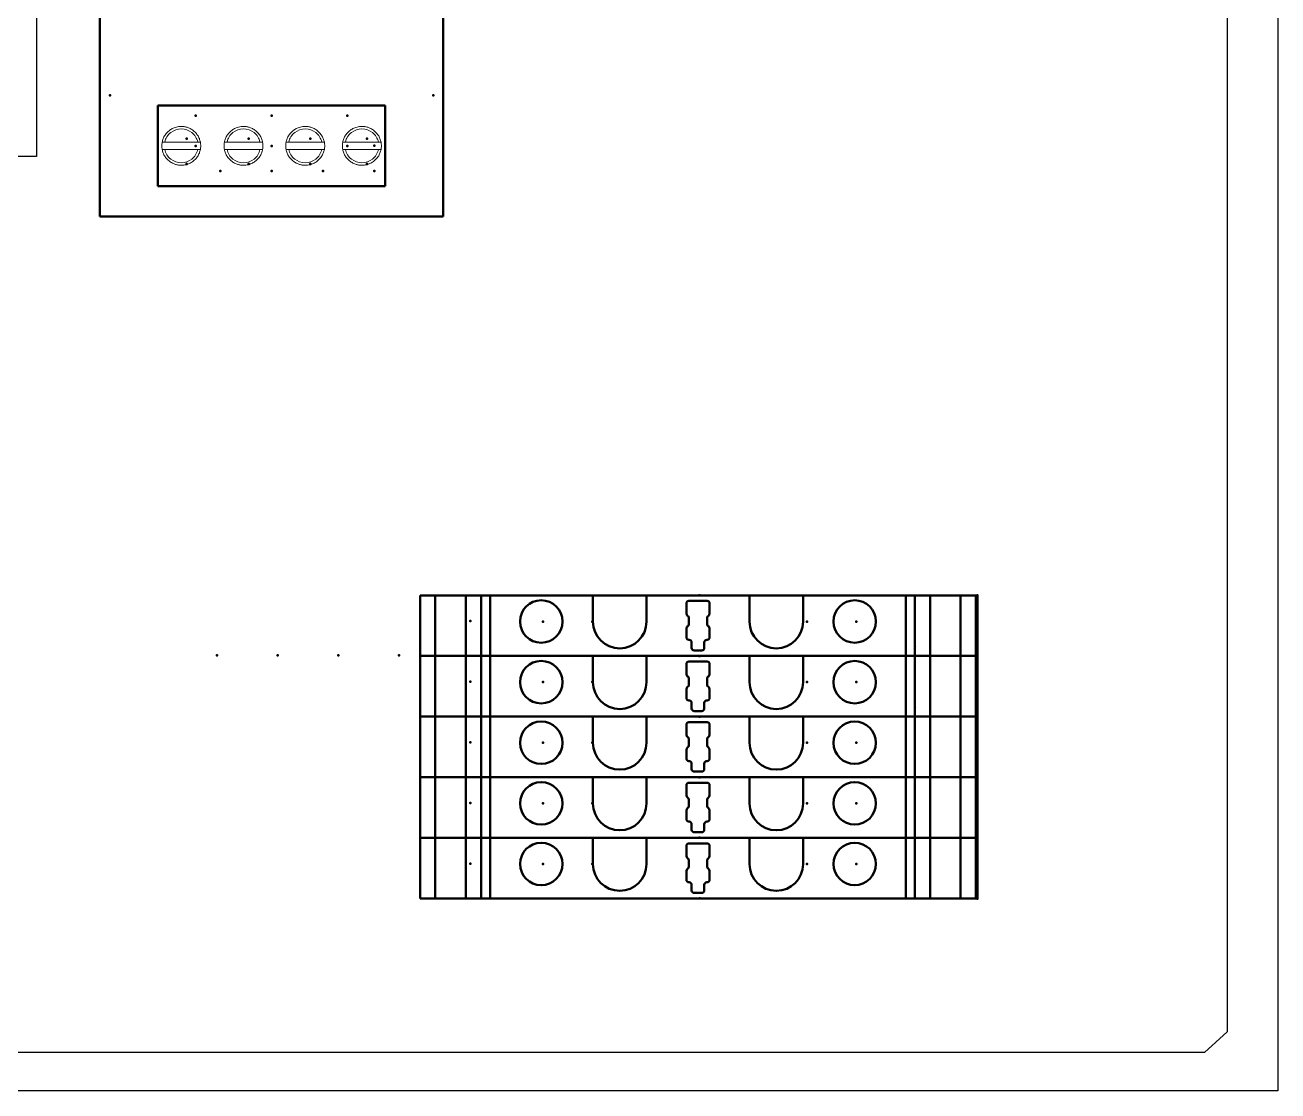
# Model space of a CAD drawing. Header units: millimetres. Extents: x -72 to 2978, y -1067 to 2817.
# Drawn here: x 609.6 to 733.6, y 635.5 to 741 of the extents above; entities that cross this region are included whole.
import ezdxf

# ---------------------------------------------------------------- set-up
doc = ezdxf.new("R2010")
doc.units = ezdxf.units.MM
doc.linetypes.add('Dashed', pattern=[2, 1, -1])
for name, color, linetype, lineweight in [('2d ConnectionPoints', 7, 'Continuous', 50), ('AM_0', 7, 'Continuous', 50), ('AM_4', 3, 'Continuous', 25), ('AM_9', 6, 'Dashed', 25)]:
    doc.layers.add(name, color=color, linetype=linetype, lineweight=lineweight)

# ---------------------------------------------------------------- blocks, each defined once
blk = doc.blocks.new('5_1469470000_PART4_0_in_1469470000_0')
at = {"layer": 'AM_0'}
for p, q in [((0, 125), (0, 0)), ((0.97, 125), (0, 125)), ((0.97, 125), (5.4, 39.1)), ((28.6, 39.1), (33.03, 125)), ((34, 125), (33.03, 125)), ((34, 0), (34, 125)), ((5.4, 39.1), (28.6, 39.1)), ((28.25, 11), (5.75, 11)), ((5.75, 11), (5.75, 3)), ((28.25, 11), (28.25, 3)), ((28.25, 3), (5.75, 3)), ((0, 0), (34, 0))]:
    blk.add_line(p, q, dxfattribs=at)

msp = doc.modelspace()

# ---------------------------------------------------------------- linework, layer by layer
for p, q in [((733.64, 935.51), (733.64, 635.51)), ((610.73, 841.1), (610.73, 728)), ((610.73, 728), (588.23, 728)), ((733.64, 635.51), (424.65, 635.51))]:
    msp.add_line(p, q)
at = {"color": 30, "true_color": 0xf8991e}
for p, q in [((728.61, 927.76), (728.61, 641.35)), ((728.61, 641.35), (726.36, 639.31)), ((726.36, 639.32), (438.94, 639.32))]:
    msp.add_line(p, q, dxfattribs=at)
at = {"color": 7, "linetype": 'Continuous', "lineweight": 15}
for p, q in [((623.44, 729.43), (626.7, 729.43)), ((629.6, 729.43), (632.86, 729.43)), ((635.71, 729.43), (638.98, 729.43)), ((641.32, 729.43), (644.59, 729.43)), ((626.7, 728.68), (623.44, 728.68)), ((632.86, 728.68), (629.6, 728.68)), ((638.98, 728.68), (635.71, 728.68)), ((644.59, 728.68), (641.32, 728.68))]:
    msp.add_line(p, q, dxfattribs=at)
for points, knots in [([(625.07, 727.13), (625.02, 727.13), (624.93, 727.13), (624.78, 727.15), (624.64, 727.18), (624.5, 727.21), (624.29, 727.29), (624.01, 727.43), (623.7, 727.68), (623.45, 727.99), (623.27, 728.33), (623.17, 728.69), (623.14, 729.05), (623.17, 729.42), (623.27, 729.78), (623.45, 730.12), (623.7, 730.42), (624.01, 730.67), (624.31, 730.83), (624.59, 730.92), (624.83, 730.97), (624.99, 730.98), (625.07, 730.98)], [0, 0, 0, 0, 0.024176, 0.048139, 0.072026, 0.095974, 0.120121, 0.185059, 0.250086, 0.315023, 0.38005, 0.439993, 0.500024, 0.559968, 0.619999, 0.684937, 0.749963, 0.814901, 0.879927, 0.92, 0.95981, 1, 1, 1, 1]), ([(625.07, 730.73), (624.69, 730.73), (624.33, 730.6), (623.73, 730.13), (623.52, 729.8), (623.44, 729.43)], [0, 0, 0, 0, 0.5, 0.5, 1, 1, 1, 1]), ([(625.07, 730.98), (625.12, 730.98), (625.22, 730.98), (625.36, 730.96), (625.5, 730.93), (625.64, 730.89), (625.86, 730.82), (626.14, 730.67), (626.44, 730.42), (626.69, 730.12), (626.87, 729.78), (626.97, 729.42), (627.01, 729.05), (626.97, 728.69), (626.87, 728.33), (626.69, 727.99), (626.44, 727.68), (626.14, 727.43), (625.83, 727.27), (625.55, 727.18), (625.31, 727.14), (625.15, 727.13), (625.07, 727.13)], [0, 0, 0, 0, 0.024176, 0.048139, 0.072026, 0.095974, 0.120121, 0.185059, 0.250086, 0.315023, 0.38005, 0.439993, 0.500024, 0.559968, 0.619999, 0.684937, 0.749963, 0.814901, 0.879927, 0.92, 0.95981, 1, 1, 1, 1]), ([(626.7, 729.43), (626.62, 729.8), (626.41, 730.13), (625.82, 730.6), (625.45, 730.73), (625.07, 730.73)], [0, 0, 0, 0, 0.5, 0.5, 1, 1, 1, 1]), ([(631.23, 727.13), (631.18, 727.13), (631.08, 727.13), (630.94, 727.15), (630.8, 727.18), (630.66, 727.21), (630.44, 727.29), (630.17, 727.43), (629.86, 727.68), (629.61, 727.99), (629.43, 728.33), (629.33, 728.69), (629.29, 729.05), (629.33, 729.42), (629.43, 729.78), (629.61, 730.12), (629.86, 730.42), (630.17, 730.67), (630.47, 730.83), (630.75, 730.92), (630.99, 730.97), (631.15, 730.98), (631.23, 730.98)], [0, 0, 0, 0, 0.024176, 0.048139, 0.072026, 0.095974, 0.120121, 0.185059, 0.250086, 0.315023, 0.38005, 0.439993, 0.500024, 0.559968, 0.619999, 0.684937, 0.749963, 0.814901, 0.879927, 0.92, 0.95981, 1, 1, 1, 1]), ([(631.23, 730.73), (630.85, 730.73), (630.48, 730.6), (629.89, 730.13), (629.68, 729.8), (629.6, 729.43)], [0, 0, 0, 0, 0.5, 0.5, 1, 1, 1, 1]), ([(631.23, 730.98), (631.28, 730.98), (631.38, 730.98), (631.52, 730.96), (631.66, 730.93), (631.8, 730.89), (632.02, 730.82), (632.29, 730.67), (632.6, 730.42), (632.85, 730.12), (633.03, 729.78), (633.13, 729.42), (633.17, 729.05), (633.13, 728.69), (633.03, 728.33), (632.85, 727.99), (632.6, 727.68), (632.29, 727.43), (631.99, 727.27), (631.71, 727.18), (631.47, 727.14), (631.31, 727.13), (631.23, 727.13)], [0, 0, 0, 0, 0.024176, 0.048139, 0.072026, 0.095974, 0.120121, 0.185059, 0.250086, 0.315023, 0.38005, 0.439993, 0.500024, 0.559968, 0.619999, 0.684937, 0.749963, 0.814901, 0.879927, 0.92, 0.95981, 1, 1, 1, 1]), ([(632.86, 729.43), (632.78, 729.8), (632.57, 730.13), (631.98, 730.6), (631.61, 730.73), (631.23, 730.73)], [0, 0, 0, 0, 0.5, 0.5, 1, 1, 1, 1]), ([(637.34, 727.13), (637.29, 727.13), (637.2, 727.13), (637.05, 727.15), (636.91, 727.18), (636.77, 727.21), (636.56, 727.29), (636.28, 727.43), (635.97, 727.68), (635.72, 727.99), (635.55, 728.33), (635.44, 728.69), (635.41, 729.05), (635.44, 729.42), (635.55, 729.78), (635.72, 730.12), (635.97, 730.42), (636.28, 730.67), (636.58, 730.83), (636.86, 730.92), (637.1, 730.97), (637.26, 730.98), (637.34, 730.98)], [0, 0, 0, 0, 0.024176, 0.048139, 0.072026, 0.095974, 0.120121, 0.185059, 0.250086, 0.315023, 0.38005, 0.439993, 0.500024, 0.559968, 0.619999, 0.684937, 0.749963, 0.814901, 0.879927, 0.92, 0.95981, 1, 1, 1, 1]), ([(637.34, 730.73), (636.96, 730.73), (636.6, 730.6), (636, 730.13), (635.8, 729.8), (635.71, 729.43)], [0, 0, 0, 0, 0.5, 0.5, 1, 1, 1, 1]), ([(637.34, 730.98), (637.39, 730.98), (637.49, 730.98), (637.63, 730.96), (637.77, 730.93), (637.91, 730.89), (638.13, 730.82), (638.41, 730.67), (638.71, 730.42), (638.96, 730.12), (639.14, 729.78), (639.25, 729.42), (639.28, 729.05), (639.25, 728.69), (639.14, 728.33), (638.96, 727.99), (638.71, 727.68), (638.41, 727.43), (638.1, 727.27), (637.82, 727.18), (637.58, 727.14), (637.42, 727.13), (637.34, 727.13)], [0, 0, 0, 0, 0.024176, 0.048139, 0.072026, 0.095974, 0.120121, 0.185059, 0.250086, 0.315023, 0.38005, 0.439993, 0.500024, 0.559968, 0.619999, 0.684937, 0.749963, 0.814901, 0.879927, 0.92, 0.95981, 1, 1, 1, 1]), ([(638.98, 729.43), (638.89, 729.8), (638.68, 730.13), (638.09, 730.6), (637.72, 730.73), (637.34, 730.73)], [0, 0, 0, 0, 0.5, 0.5, 1, 1, 1, 1]), ([(642.95, 727.13), (642.91, 727.13), (642.81, 727.13), (642.66, 727.15), (642.52, 727.18), (642.38, 727.21), (642.17, 727.29), (641.89, 727.43), (641.58, 727.68), (641.33, 727.99), (641.16, 728.33), (641.05, 728.69), (641.02, 729.05), (641.05, 729.42), (641.16, 729.78), (641.33, 730.12), (641.58, 730.42), (641.89, 730.67), (642.2, 730.83), (642.47, 730.92), (642.71, 730.97), (642.87, 730.98), (642.95, 730.98)], [0, 0, 0, 0, 0.024176, 0.048139, 0.072026, 0.095974, 0.120121, 0.185059, 0.250086, 0.315023, 0.38005, 0.439993, 0.500024, 0.559968, 0.619999, 0.684937, 0.749963, 0.814901, 0.879927, 0.92, 0.95981, 1, 1, 1, 1]), ([(642.95, 730.73), (642.58, 730.73), (642.21, 730.6), (641.61, 730.13), (641.41, 729.8), (641.32, 729.43)], [0, 0, 0, 0, 0.5, 0.5, 1, 1, 1, 1]), ([(642.95, 730.98), (643, 730.98), (643.1, 730.98), (643.24, 730.96), (643.39, 730.93), (643.53, 730.89), (643.74, 730.82), (644.02, 730.67), (644.32, 730.42), (644.58, 730.12), (644.75, 729.78), (644.86, 729.42), (644.89, 729.05), (644.86, 728.69), (644.75, 728.33), (644.58, 727.99), (644.32, 727.68), (644.02, 727.43), (643.71, 727.27), (643.43, 727.18), (643.2, 727.14), (643.04, 727.13), (642.95, 727.13)], [0, 0, 0, 0, 0.024176, 0.048139, 0.072026, 0.095974, 0.120121, 0.185059, 0.250086, 0.315023, 0.38005, 0.439993, 0.500024, 0.559968, 0.619999, 0.684937, 0.749963, 0.814901, 0.879927, 0.92, 0.95981, 1, 1, 1, 1]), ([(644.59, 729.43), (644.5, 729.8), (644.29, 730.13), (643.7, 730.6), (643.33, 730.73), (642.95, 730.73)], [0, 0, 0, 0, 0.5, 0.5, 1, 1, 1, 1]), ([(623.44, 728.68), (623.52, 728.31), (623.73, 727.98), (624.33, 727.51), (624.69, 727.38), (625.07, 727.38)], [0, 0, 0, 0, 0.5, 0.5, 1, 1, 1, 1]), ([(625.07, 727.38), (625.45, 727.38), (625.82, 727.51), (626.41, 727.98), (626.62, 728.31), (626.7, 728.68)], [0, 0, 0, 0, 0.5, 0.5, 1, 1, 1, 1]), ([(629.6, 728.68), (629.68, 728.31), (629.89, 727.98), (630.48, 727.51), (630.85, 727.38), (631.23, 727.38)], [0, 0, 0, 0, 0.5, 0.5, 1, 1, 1, 1]), ([(631.23, 727.38), (631.61, 727.38), (631.98, 727.51), (632.57, 727.98), (632.78, 728.31), (632.86, 728.68)], [0, 0, 0, 0, 0.5, 0.5, 1, 1, 1, 1]), ([(635.71, 728.68), (635.8, 728.31), (636, 727.98), (636.6, 727.51), (636.96, 727.38), (637.34, 727.38)], [0, 0, 0, 0, 0.5, 0.5, 1, 1, 1, 1]), ([(637.34, 727.38), (637.72, 727.38), (638.09, 727.51), (638.68, 727.98), (638.89, 728.31), (638.98, 728.68)], [0, 0, 0, 0, 0.5, 0.5, 1, 1, 1, 1]), ([(641.32, 728.68), (641.41, 728.31), (641.61, 727.98), (642.21, 727.51), (642.58, 727.38), (642.95, 727.38)], [0, 0, 0, 0, 0.5, 0.5, 1, 1, 1, 1]), ([(642.95, 727.38), (643.33, 727.38), (643.7, 727.51), (644.29, 727.98), (644.5, 728.31), (644.59, 728.68)], [0, 0, 0, 0, 0.5, 0.5, 1, 1, 1, 1])]:
    msp.add_open_spline(points, degree=3, knots=knots, dxfattribs=at)
for points in [[(623.18, 729.43), (623.24, 729.43), (623.34, 729.43), (623.44, 729.43)], [(626.7, 729.43), (626.81, 729.43), (626.9, 729.43), (626.96, 729.43)], [(629.34, 729.43), (629.4, 729.43), (629.5, 729.43), (629.6, 729.43)], [(632.86, 729.43), (632.96, 729.43), (633.06, 729.43), (633.12, 729.43)], [(635.45, 729.43), (635.51, 729.43), (635.61, 729.43), (635.71, 729.43)], [(638.98, 729.43), (639.08, 729.43), (639.17, 729.43), (639.23, 729.43)], [(641.07, 729.43), (641.12, 729.43), (641.22, 729.43), (641.32, 729.43)], [(644.59, 729.43), (644.69, 729.43), (644.79, 729.43), (644.84, 729.43)], [(623.44, 728.68), (623.34, 728.68), (623.24, 728.68), (623.18, 728.68)], [(626.96, 728.68), (626.9, 728.68), (626.81, 728.68), (626.7, 728.68)], [(629.6, 728.68), (629.5, 728.68), (629.4, 728.68), (629.34, 728.68)], [(633.12, 728.68), (633.06, 728.68), (632.96, 728.68), (632.86, 728.68)], [(635.71, 728.68), (635.61, 728.68), (635.51, 728.68), (635.45, 728.68)], [(639.23, 728.68), (639.17, 728.68), (639.08, 728.68), (638.98, 728.68)], [(641.32, 728.68), (641.22, 728.68), (641.12, 728.68), (641.07, 728.68)], [(644.84, 728.68), (644.79, 728.68), (644.69, 728.68), (644.59, 728.68)]]:
    msp.add_open_spline(points, degree=3, dxfattribs=at)
at = {"layer": '2d ConnectionPoints'}
for p in [(618.01, 734.05), (618.01, 734.05), (650.01, 734.05), (650.01, 734.05), (626.51, 732.05), (634.01, 732.05), (641.51, 732.05), (625.59, 729.76), (625.59, 729.76), (631.75, 729.76), (631.75, 729.76), (637.86, 729.76), (637.86, 729.76), (643.47, 729.76), (643.47, 729.76), (626.51, 729.05), (626.51, 729.05), (634.01, 729.05), (634.01, 729.05), (641.51, 729.05), (641.51, 729.05), (644.17, 729.06), (644.17, 729.06), (625.59, 727.26), (631.75, 727.26), (637.86, 727.26), (643.47, 727.26), (628.93, 726.56), (634.01, 726.56), (639.09, 726.56), (644.17, 726.56), (676.39, 684.56), (676.39, 684.56), (703.89, 684.55), (628.62, 678.63), (634.62, 678.63), (640.62, 678.63), (646.62, 678.63), (653.69, 676.01), (653.69, 676.01), (660.87, 675.97), (660.87, 675.97), (665.76, 675.97), (687.01, 675.97), (691.9, 675.97), (691.9, 675.97), (676.36, 672.56), (676.36, 672.56), (676.39, 672.56), (676.39, 672.56), (703.89, 672.55), (653.69, 670.01), (653.69, 670.01), (660.87, 669.97), (660.87, 669.97), (665.76, 669.97), (687.01, 669.97), (691.9, 669.97), (691.9, 669.97), (676.36, 666.56), (676.36, 666.56), (676.39, 666.56), (676.39, 666.56), (703.89, 666.55), (653.69, 664.01), (653.69, 664.01), (660.87, 663.97), (660.87, 663.97), (665.76, 663.97), (687.01, 663.97), (691.9, 663.97), (691.9, 663.97), (676.36, 660.56), (676.36, 660.56), (676.39, 660.56), (676.39, 660.56), (703.89, 660.55), (653.69, 658.01), (653.69, 658.01), (660.87, 657.97), (660.87, 657.97), (665.76, 657.97), (687.01, 657.97), (691.9, 657.97), (691.9, 657.97), (676.39, 654.56), (676.39, 654.56), (703.89, 654.55)]:
    msp.add_point(p, dxfattribs=at)
at = {"layer": '2d ConnectionPoints', "color": 3}
for p in [(676.36, 684.56), (676.36, 684.56), (653.69, 682.01), (653.69, 682.01), (660.87, 681.97), (660.87, 681.97), (665.76, 681.97), (687.01, 681.97), (691.9, 681.97), (691.9, 681.97), (676.36, 678.56), (676.36, 678.56), (676.36, 678.56), (676.36, 678.56), (676.39, 678.56), (676.39, 678.56), (703.89, 678.55)]:
    msp.add_point(p, dxfattribs=at)
at = {"layer": 'AM_0', "color": 3}
for p, q in [((648.73, 678.56), (648.73, 684.56)), ((648.73, 684.56), (703.89, 684.56)), ((650.22, 684.56), (650.22, 678.56)), ((653.23, 684.56), (653.23, 678.56)), ((654.77, 684.56), (654.77, 678.56)), ((655.65, 684.56), (655.65, 678.56)), ((665.83, 684.56), (665.83, 681.96)), ((671.13, 684.56), (671.13, 681.96)), ((675.08, 683.76), (675.08, 682.76)), ((677.13, 684.01), (675.33, 684.01)), ((677.38, 683.76), (677.38, 682.76)), ((681.33, 684.56), (681.33, 681.96)), ((686.63, 684.56), (686.63, 681.96)), ((696.8, 678.56), (696.8, 684.56)), ((697.68, 678.56), (697.68, 684.56)), ((699.22, 678.56), (699.22, 684.56)), ((702.23, 678.56), (702.23, 684.56)), ((703.73, 678.56), (703.73, 684.56)), ((703.89, 678.56), (703.89, 684.56)), ((675.33, 682.33), (675.33, 681.71)), ((677.13, 682.33), (677.13, 681.71)), ((675.08, 681.28), (675.08, 680.41)), ((677.38, 681.28), (677.38, 680.41)), ((675.33, 680.16), (675.35, 680.16)), ((675.6, 679.91), (675.6, 679.36)), ((676.85, 679.91), (676.85, 679.36)), ((677.13, 680.16), (677.1, 680.16)), ((648.73, 678.56), (703.89, 678.56)), ((648.73, 678.56), (703.89, 678.56)), ((648.73, 678.56), (703.89, 678.56)), ((676.6, 679.11), (675.85, 679.11))]:
    msp.add_line(p, q, dxfattribs=at)
at = {"layer": 'AM_0'}
for p, q in [((648.73, 684.56), (703.89, 684.56)), ((648.73, 672.56), (648.73, 678.56)), ((650.22, 678.56), (650.22, 672.56)), ((653.23, 678.56), (653.23, 672.56)), ((654.77, 678.56), (654.77, 672.56)), ((655.65, 678.56), (655.65, 672.56)), ((665.83, 678.56), (665.83, 675.96)), ((671.13, 678.56), (671.13, 675.96)), ((681.33, 678.56), (681.33, 675.96)), ((686.63, 678.56), (686.63, 675.96)), ((696.8, 672.56), (696.8, 678.56)), ((697.68, 672.56), (697.68, 678.56)), ((699.22, 672.56), (699.22, 678.56)), ((702.23, 672.56), (702.23, 678.56)), ((703.73, 672.56), (703.73, 678.56)), ((703.89, 672.56), (703.89, 678.56)), ((675.08, 677.76), (675.08, 676.76)), ((677.13, 678.01), (675.33, 678.01)), ((677.13, 678.01), (675.33, 678.01)), ((677.38, 677.76), (677.38, 676.76)), ((675.33, 676.33), (675.33, 675.71)), ((677.13, 676.33), (677.13, 675.71)), ((675.08, 675.28), (675.08, 674.41)), ((677.38, 675.28), (677.38, 674.41)), ((675.33, 674.16), (675.35, 674.16)), ((675.6, 673.91), (675.6, 673.36)), ((676.85, 673.91), (676.85, 673.36)), ((677.13, 674.16), (677.1, 674.16)), ((648.73, 666.56), (648.73, 672.56)), ((648.73, 672.56), (703.89, 672.56)), ((648.73, 672.56), (703.89, 672.56)), ((650.22, 672.56), (650.22, 666.56)), ((653.23, 672.56), (653.23, 666.56)), ((654.77, 672.56), (654.77, 666.56)), ((655.65, 672.56), (655.65, 666.56)), ((665.83, 672.56), (665.83, 669.96)), ((671.13, 672.56), (671.13, 669.96)), ((676.6, 673.11), (675.85, 673.11)), ((681.33, 672.56), (681.33, 669.96)), ((686.63, 672.56), (686.63, 669.96)), ((696.8, 666.56), (696.8, 672.56)), ((697.68, 666.56), (697.68, 672.56)), ((699.22, 666.56), (699.22, 672.56)), ((702.23, 666.56), (702.23, 672.56)), ((703.73, 666.56), (703.73, 672.56)), ((703.89, 666.56), (703.89, 672.56)), ((675.08, 671.76), (675.08, 670.76)), ((677.13, 672.01), (675.33, 672.01)), ((677.38, 671.76), (677.38, 670.76)), ((675.33, 670.33), (675.33, 669.71)), ((677.13, 670.33), (677.13, 669.71)), ((675.08, 669.28), (675.08, 668.41)), ((677.38, 669.28), (677.38, 668.41)), ((675.33, 668.16), (675.35, 668.16)), ((675.6, 667.91), (675.6, 667.36)), ((676.85, 667.91), (676.85, 667.36)), ((677.13, 668.16), (677.1, 668.16)), ((648.73, 660.56), (648.73, 666.56)), ((648.73, 666.56), (703.89, 666.56)), ((648.73, 666.56), (703.89, 666.56)), ((650.22, 666.56), (650.22, 660.56)), ((653.23, 666.56), (653.23, 660.56)), ((654.77, 666.56), (654.77, 660.56)), ((655.65, 666.56), (655.65, 660.56)), ((665.83, 666.56), (665.83, 663.96)), ((671.13, 666.56), (671.13, 663.96)), ((676.6, 667.11), (675.85, 667.11)), ((681.33, 666.56), (681.33, 663.96)), ((686.63, 666.56), (686.63, 663.96)), ((696.8, 660.56), (696.8, 666.56)), ((697.68, 660.56), (697.68, 666.56)), ((699.22, 660.56), (699.22, 666.56)), ((702.23, 660.56), (702.23, 666.56)), ((703.73, 660.56), (703.73, 666.56)), ((703.89, 660.56), (703.89, 666.56)), ((675.08, 665.76), (675.08, 664.76)), ((677.13, 666.01), (675.33, 666.01)), ((677.38, 665.76), (677.38, 664.76)), ((675.33, 664.33), (675.33, 663.71)), ((677.13, 664.33), (677.13, 663.71)), ((675.08, 663.28), (675.08, 662.41)), ((677.38, 663.28), (677.38, 662.41)), ((675.33, 662.16), (675.35, 662.16)), ((675.6, 661.91), (675.6, 661.36)), ((676.85, 661.91), (676.85, 661.36)), ((677.13, 662.16), (677.1, 662.16)), ((648.73, 654.56), (648.73, 660.56)), ((648.73, 660.56), (703.89, 660.56)), ((648.73, 660.56), (703.89, 660.56)), ((650.22, 660.56), (650.22, 654.56)), ((653.23, 660.56), (653.23, 654.56)), ((654.77, 660.56), (654.77, 654.56)), ((655.65, 660.56), (655.65, 654.56)), ((665.83, 660.56), (665.83, 657.96)), ((671.13, 660.56), (671.13, 657.96)), ((677.13, 660.01), (675.33, 660.01)), ((676.6, 661.11), (675.85, 661.11)), ((681.33, 660.56), (681.33, 657.96)), ((686.63, 660.56), (686.63, 657.96)), ((696.8, 654.56), (696.8, 660.56)), ((697.68, 654.56), (697.68, 660.56)), ((699.22, 654.56), (699.22, 660.56)), ((702.23, 654.56), (702.23, 660.56)), ((703.73, 654.56), (703.73, 660.56)), ((703.89, 654.56), (703.89, 660.56)), ((675.08, 659.76), (675.08, 658.76)), ((677.38, 659.76), (677.38, 658.76)), ((675.33, 658.33), (675.33, 657.71)), ((677.13, 658.33), (677.13, 657.71)), ((675.08, 657.28), (675.08, 656.41)), ((675.33, 656.16), (675.35, 656.16)), ((677.13, 656.16), (677.1, 656.16)), ((677.38, 657.28), (677.38, 656.41)), ((675.6, 655.91), (675.6, 655.36)), ((676.6, 655.11), (675.85, 655.11)), ((676.85, 655.91), (676.85, 655.36)), ((648.73, 654.56), (703.89, 654.56))]:
    msp.add_line(p, q, dxfattribs=at)
at = {"layer": 'AM_0', "color": 3}
for centre in [(660.71, 681.97), (691.74, 681.97)]:
    msp.add_circle(centre, 2.1, dxfattribs=at)
at = {"layer": 'AM_0'}
for centre in [(660.71, 675.97), (691.74, 675.97), (660.71, 669.97), (691.74, 669.97), (660.71, 663.97), (691.74, 663.97), (660.71, 657.97), (691.74, 657.97)]:
    msp.add_circle(centre, 2.1, dxfattribs=at)
at = {"layer": 'AM_0', "color": 3}
for centre, radius, start, end in [((675.33, 683.76), 0.25, 90, 180), ((677.13, 683.76), 0.25, 0, 90), ((675.33, 682.76), 0.25, 180, 240), ((675.08, 682.33), 0.25, 0, 60), ((677.38, 682.33), 0.25, 120, 180), ((677.13, 682.76), 0.25, 300, 0), ((668.48, 681.96), 2.65, 180, 0), ((675.33, 681.28), 0.25, 120, 180), ((675.08, 681.71), 0.25, 300, 0), ((677.38, 681.71), 0.25, 180, 240), ((677.13, 681.28), 0.25, 0, 60), ((683.98, 681.96), 2.65, 180, 360), ((675.33, 680.41), 0.25, 180, 270), ((675.35, 679.91), 0.25, 0, 90), ((677.1, 679.91), 0.25, 90, 180), ((677.13, 680.41), 0.25, 270, 0), ((675.85, 679.36), 0.25, 180, 270), ((676.6, 679.36), 0.25, 270, 0)]:
    msp.add_arc(centre, radius, start, end, dxfattribs=at)
at = {"layer": 'AM_0'}
for centre, radius, start, end in [((675.33, 677.76), 0.25, 90, 180), ((677.13, 677.76), 0.25, 0, 90), ((675.33, 676.76), 0.25, 180, 240), ((675.08, 676.33), 0.25, 0, 60), ((677.38, 676.33), 0.25, 120, 180), ((677.13, 676.76), 0.25, 300, 0), ((668.48, 675.96), 2.65, 180, 0), ((675.33, 675.28), 0.25, 120, 180), ((675.08, 675.71), 0.25, 300, 0), ((677.38, 675.71), 0.25, 180, 240), ((677.13, 675.28), 0.25, 0, 60), ((683.98, 675.96), 2.65, 180, 360), ((675.33, 674.41), 0.25, 180, 270), ((675.35, 673.91), 0.25, 0, 90), ((677.1, 673.91), 0.25, 90, 180), ((677.13, 674.41), 0.25, 270, 0), ((675.85, 673.36), 0.25, 180, 270), ((676.6, 673.36), 0.25, 270, 0), ((675.33, 671.76), 0.25, 90, 180), ((677.13, 671.76), 0.25, 0, 90), ((668.48, 669.96), 2.65, 180, 0), ((675.33, 670.76), 0.25, 180, 240), ((675.08, 670.33), 0.25, 0, 60), ((677.38, 670.33), 0.25, 120, 180), ((677.13, 670.76), 0.25, 300, 0), ((683.98, 669.96), 2.65, 180, 360), ((675.33, 669.28), 0.25, 120, 180), ((675.08, 669.71), 0.25, 300, 0), ((677.38, 669.71), 0.25, 180, 240), ((677.13, 669.28), 0.25, 0, 60), ((675.33, 668.41), 0.25, 180, 270), ((675.35, 667.91), 0.25, 0, 90), ((675.85, 667.36), 0.25, 180, 270), ((676.6, 667.36), 0.25, 270, 0), ((677.1, 667.91), 0.25, 90, 180), ((677.13, 668.41), 0.25, 270, 0), ((675.33, 665.76), 0.25, 90, 180), ((677.13, 665.76), 0.25, 0, 90), ((668.48, 663.96), 2.65, 180, 0), ((675.33, 664.76), 0.25, 180, 240), ((675.08, 664.33), 0.25, 0, 60), ((675.08, 663.71), 0.25, 300, 0), ((677.38, 664.33), 0.25, 120, 180), ((677.38, 663.71), 0.25, 180, 240), ((677.13, 664.76), 0.25, 300, 0), ((683.98, 663.96), 2.65, 180, 360), ((675.33, 663.28), 0.25, 120, 180), ((675.33, 662.41), 0.25, 180, 270), ((677.13, 662.41), 0.25, 270, 0), ((677.13, 663.28), 0.25, 0, 60), ((675.35, 661.91), 0.25, 0, 90), ((675.85, 661.36), 0.25, 180, 270), ((676.6, 661.36), 0.25, 270, 0), ((677.1, 661.91), 0.25, 90, 180), ((675.33, 659.76), 0.25, 90, 180), ((677.13, 659.76), 0.25, 0, 90), ((675.33, 658.76), 0.25, 180, 240), ((677.13, 658.76), 0.25, 300, 0), ((668.48, 657.96), 2.65, 180, 0), ((675.33, 657.28), 0.25, 120, 180), ((675.08, 658.33), 0.25, 0, 60), ((675.08, 657.71), 0.25, 300, 0), ((677.38, 658.33), 0.25, 120, 180), ((677.38, 657.71), 0.25, 180, 240), ((677.13, 657.28), 0.25, 0, 60), ((683.98, 657.96), 2.65, 180, 360), ((675.33, 656.41), 0.25, 180, 270), ((675.35, 655.91), 0.25, 0, 90), ((677.1, 655.91), 0.25, 90, 180), ((677.13, 656.41), 0.25, 270, 0), ((675.85, 655.36), 0.25, 180, 270), ((676.6, 655.36), 0.25, 270, 0)]:
    msp.add_arc(centre, radius, start, end, dxfattribs=at)
at = {"layer": 'AM_4', "color": 3}
msp.add_lwpolyline([(697.78, 679.13), (697.78, 679.13), (697.77, 679.13)], dxfattribs=at)
at = {"layer": 'AM_4'}
for points in [[(697.78, 673.13), (697.78, 673.13), (697.77, 673.13)], [(697.78, 667.13), (697.78, 667.13), (697.77, 667.13)], [(697.78, 661.13), (697.78, 661.13), (697.77, 661.13)], [(697.78, 655.13), (697.78, 655.13), (697.77, 655.13)]]:
    msp.add_lwpolyline(points, dxfattribs=at)
at = {"layer": 'AM_9', "color": 3}
msp.add_lwpolyline([(697.78, 679.44), (697.77, 679.45), (697.77, 679.45)], dxfattribs=at)
at = {"layer": 'AM_9'}
for points in [[(697.78, 673.44), (697.77, 673.45), (697.77, 673.45)], [(697.78, 667.44), (697.77, 667.45), (697.77, 667.45)], [(697.78, 661.44), (697.77, 661.45), (697.77, 661.45)], [(697.78, 655.44), (697.77, 655.45), (697.77, 655.45)]]:
    msp.add_lwpolyline(points, dxfattribs=at)

# ---------------------------------------------------------------- block references
msp.add_blockref('5_1469470000_PART4_0_in_1469470000_0', (617.01, 722.05))

doc.saveas('drawing.dxf')
